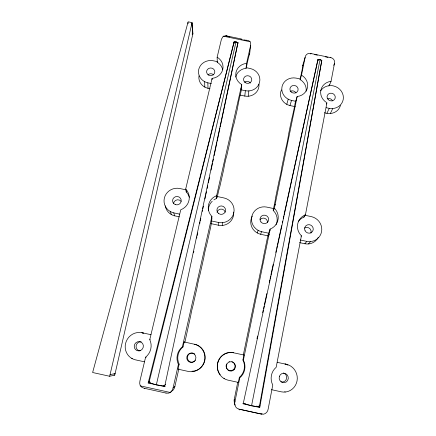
<?xml version="1.0" encoding="UTF-8"?>
<svg xmlns="http://www.w3.org/2000/svg" width="436" height="436" viewBox="0 0 436 436"><rect width="100%" height="100%" fill="white"/><g stroke="black" fill="none" stroke-linecap="round" stroke-linejoin="round"><path stroke-width="0.65" d="M217.281 62.582L217.144 57.192L221.428 39.262L222.981 36.597A3.913 3.581 3.8 0 1 223.554 36.193L226.191 35.807M210.79 223.586L218.676 225.276L218.719 222.502A12.862 12.54 1.9 0 0 233.805 212.893A12.862 12.54 1.9 0 0 224.197 198.004L217.063 196.478L216.605 198.494A12.862 12.54 1.9 0 0 213.869 199.911M222.262 225.466L222.387 222.703M234.007 42.308L148.97 382.623L148.164 382.993L234.148 41.703L237.985 42.505L229.658 82.181M234.148 41.703L233.974 42.924L234.437 43.262M246.683 40.237L248.673 40.586L250.068 41.72A3.913 3.586 6.2 0 1 250.406 42.314L250.635 45.355L246.569 63.351A12.453 11.543 6.8 0 0 236.023 72.262A12.453 11.543 6.8 0 0 241.757 84.606L240.994 91.838A10.796 0.507 -78.4 0 0 237.407 108.711L233.952 124.047A9.488 0.458 -78.3 0 0 232.29 130.097A9.488 0.458 -78.3 0 0 230.35 139.978L226.807 155.728A8.186 0.403 -78.1 0 0 225.325 161.238A8.186 0.403 -78.1 0 0 223.717 169.413L219.793 186.766A8.262 0.414 -78 0 0 217.259 197.214M235.68 77.096A12.241 11.363 6.7 0 1 246.057 68.288L246.569 63.351M240.192 95.097L244.787 96.062L245.375 90.726A12.241 11.363 6.7 0 0 259.627 82.099A12.241 11.363 6.7 0 0 250.357 68.539L246.193 67.667L246.057 68.288M250.575 45.655L249.665 53.835A12.818 0.583 -78.5 0 0 246.264 67.972M248.198 96.258L248.858 90.928M249.561 54.658L249.675 54.037M320.618 90.852A12.312 11.39 18.1 0 1 329.207 85.696L331.049 81.341L334.477 63.493C335.235 60.953 333.589 58.211 330.984 57.699L310.541 53.437C307.958 52.86 305.385 54.745 305.129 57.372L301.505 75.156L300.137 79.608A12.268 11.385 13.2 0 1 306.127 91.222M301.505 75.156A12.47 11.554 13.2 0 1 307.494 87.543A12.47 11.554 13.2 0 1 297.145 96.525L274.375 208.206A13.118 12.769 19.4 0 1 270.118 229.085L243.397 360.125A14.246 13.827 -88.3 0 1 239.789 377.827L234.971 401.458C234.007 404.586 235.533 408.39 238.928 409.132M319.25 59.787L317.969 59.519L243.184 403.84L259.752 407.486L321.817 60.326L320.531 60.054M237.713 382.367L234.094 400.221L234.415 403.791A4.589 4.398 -89.6 0 0 234.813 404.553L235.222 405.093M331.049 81.341A12.513 11.554 18.1 0 0 320.82 90.334A12.513 11.554 18.1 0 0 326.935 102.776L305.429 214.839A13.205 12.737 32.1 0 0 301.412 235.789L276.173 367.292A14.355 13.794 77.7 0 0 272.767 385.059L268.216 408.772C267.938 411.993 265.066 414.898 261.698 414.14M298.289 221.526A12.982 12.535 32.4 0 1 303.925 217.155L304.121 216.136M329.207 85.696L329.327 85.069L333.513 85.947A12.312 11.39 18.1 0 1 343.197 99.626A12.312 11.39 18.1 0 1 329.24 108.346L326.935 113.333L324.291 112.777M259.752 407.486L259.295 406.892L251.55 405.796L320.111 59.296L317.871 59.792L305.053 118.559M233.102 352.697L243.931 355.002L242.917 359.973A13.99 13.576 -88.2 0 1 239.369 377.358L238.339 382.405L227.788 380.094A13.99 13.576 -88.2 0 1 217.602 363.553A13.99 13.576 -88.2 0 1 233.478 352.724L233.102 352.697A13.674 13.271 -88.1 0 0 219.199 359.073A13.674 13.271 -88.1 0 0 220.207 374.709M243.931 355.002L243.321 354.931L254.858 299.216A7.167 0.294 -78.2 0 0 256.319 292.807A7.167 0.294 -78.2 0 0 257.338 287.062L260.864 269.791A7.058 0.289 -78.1 0 0 262.336 263.349A7.058 0.289 -78.1 0 0 263.295 257.889L267.028 239.626A6.965 0.283 -78 0 0 268.211 234.541L270.118 229.085M276.053 224.818A12.895 12.562 19.7 0 0 273.399 210.632L273.813 208.599L266.658 207.073A12.895 12.562 19.7 0 0 251.741 216.736A12.895 12.562 19.7 0 0 261.567 231.69L268.783 233.238M273.813 208.599L273.149 210.261A8.273 0.338 -77.9 0 0 275.416 198.625L278.98 181.169A8.197 0.327 -77.8 0 0 280.839 173.032A8.197 0.327 -77.8 0 0 281.792 167.402L285.04 151.559A9.505 0.371 -77.7 0 0 287.286 141.722A9.505 0.371 -77.7 0 0 288.316 135.525L291.471 120.107A10.813 0.414 -77.5 0 0 295.107 103.212L297.145 96.525M300.137 79.608L300.262 78.987L296.088 78.109A12.268 11.385 13.2 0 0 282.005 86.791A12.268 11.385 13.2 0 0 291.499 100.416L295.712 101.305M302.753 65.356L302.666 65.722M193.589 252.548L193.867 251.25M196.636 238.154L196.914 236.841M197.197 235.522L197.753 232.895M199.693 223.712L199.971 222.415M200.244 221.117L200.794 218.529M202.304 211.395L202.577 210.098M202.854 208.8L203.399 206.212M204.931 198.996L205.629 195.699M205.906 194.38L206.462 191.747M207.16 188.45L207.716 185.818M208.413 182.531L209.514 177.338M211.024 170.193L212.539 163.053M212.817 161.74L213.373 159.096M214.076 155.794L216.872 142.577M217.15 141.264L219.908 128.239M220.185 126.936L221.286 121.726M221.428 121.061L229.521 82.835M256.978 338.696L257.556 336.058M262.674 312.617L263.24 310.018M263.524 308.721L264.102 306.088M264.385 304.769L266.832 293.581M269.263 282.441L269.83 279.847M270.113 278.55L270.68 275.955M270.963 274.658L273.23 264.281M275.819 252.428L276.391 249.79M276.68 248.476L277.258 245.839M277.547 244.525L277.83 243.206M277.977 242.547L281.661 225.674M282.37 222.431L282.653 221.134M283.226 218.49L283.803 215.853M284.092 214.534L291.804 179.223M291.951 178.558L296.137 159.374M296.284 158.715L304.906 119.224M165.849 393.054L168.34 393.207L170.345 392.493A4.774 4.578 -72.2 0 0 171.054 391.942L172.198 390.411L172.994 388.307L178.411 364.403A14.235 13.816 -74.2 0 1 182.395 346.794L211.907 216.458A13.102 12.764 2 0 1 216.605 195.688L241.757 84.606M195.077 344.391L184.166 341.949L183.049 346.887A13.963 13.554 -74.3 0 0 179.142 364.158L178.008 369.172L188.526 371.483A13.963 13.554 -74.3 0 0 204.566 360.697A13.963 13.554 -74.3 0 0 194.587 344.227L195.077 344.391A13.647 13.249 -74.5 0 1 205.084 359.035A13.647 13.249 -74.5 0 1 192.025 371.276M184.166 341.949L184.891 342.167L190.815 315.184A5.815 0.294 -77.4 0 1 192.952 305.723L197.225 286.73A7.15 0.365 -77.6 0 1 198.489 280.293A7.15 0.365 -77.6 0 1 199.95 274.653L203.83 257.491A7.047 0.36 -77.7 0 1 205.105 251.022A7.047 0.36 -77.7 0 1 206.501 245.664L210.604 227.516A6.954 0.349 -77.8 0 1 211.58 222.393L211.907 216.458M170.732 391.424L172.275 390.792A4.573 4.387 -72.4 0 0 172.95 390.264L174.046 388.798L174.803 386.787L178.88 368.78M237.985 42.505L164.65 386.623L148.164 382.993M109.67 376.268L192.085 22.623L188.139 21.8L92.623 372.513L109.67 376.268L114.755 375.096L192.914 33.725L192.085 22.623M150.66 382.884L148.97 382.623L156.328 384.846L236.083 41.769L237.942 43.12L237.446 43.251M217.144 57.192A12.448 11.505 1.8 0 1 222.752 69.477A12.448 11.505 1.8 0 1 212.092 78.376L185.687 189.088A13.129 12.682 -11.6 0 1 180.749 209.781L149.777 339.66A14.263 13.723 -59.3 0 1 145.591 357.209L139.912 381.031L139.7 383.26L140.06 385.119A4.78 4.567 -66.9 0 0 140.447 385.909L142.038 387.446L144.43 388.334M189.317 197.257A12.889 12.464 -11.8 0 0 186.243 192.009L186.483 191.006M286.757 104.362L288.223 99.195M291.499 100.416L289.967 105.561L295.248 106.667M305.129 57.372L302.851 64.942A12.84 0.474 -77.4 0 1 300.099 79.243M257.24 232.971L258.134 230.366M317.844 60.135L318.155 60.729M317.969 59.519L318.275 60.114M321.697 60.936L259.6 405.327L259.295 406.892L258.199 406.575M321.817 60.326L321.599 61.209L321.038 61.329M268.527 235.969L260.597 234.268L261.567 231.69M273.399 210.632L274.375 208.206M333.714 65.346L334.477 63.493M328.951 85.963L329.327 85.069M326.368 104.057L326.597 103.545M330.346 113.524L332.728 108.542M303.925 217.155L305.429 214.839M301.042 236.29L301.412 235.789M302.704 65.874L302.9 65.607M299.576 242.629L304.862 243.762L306.802 241.391A12.982 12.535 32.4 0 0 321.561 231.68A12.982 12.535 32.4 0 0 311.489 216.654L304.317 215.117M308.448 243.953L310.465 241.588M173.092 387.904L174.901 386.394M192.396 371.674L192.908 371.249M148.529 381.429L149.897 381.168M178.411 364.403L179.142 364.158M192.227 33.937L192.914 33.725L192.194 33.572M192.189 34.504L192.761 34.33L191.927 23.244M236.083 41.769L234.116 42.319L234.579 42.652M237.309 43.862L237.8 43.725M321.158 60.718L321.719 60.599L320.111 59.296M110.074 374.649L115.137 373.559L114.712 373.429M131.699 358.359L132.31 358.31M145.591 357.209L146.273 357.155M182.395 346.794L183.049 346.887M243.882 403.425L242.901 403.284L251.55 405.796M244.367 403.496L245.343 403.638M156.328 384.846L165.266 386.209M149.777 339.66L150.175 339.737M271.426 389.664L281.362 391.844A14.094 13.543 77.9 0 0 297.041 380.944A14.094 13.543 77.9 0 0 286.55 364.316L284.981 364.027A13.772 13.244 78.1 0 1 287.929 365.123M225.772 35.741L241.462 38.989M228.464 36.619L229.783 36.897M241.004 39.235L242.329 39.507M243.648 39.785L246.286 40.335M314.688 54.593L317.343 55.149M325.305 56.811L327.959 57.361M223.554 36.193L250.068 41.72M222.687 69.624A12.235 11.331 1.8 0 0 217.139 62.234L217.286 61.612L213.128 60.746A12.235 11.331 1.8 0 0 198.756 69.335A12.235 11.331 1.8 0 0 207.83 82.84L211.362 83.581M241.179 89.849L245.375 90.726M326.166 107.703L329.24 108.346M198.969 75.831A11.985 11.123 1.7 0 0 208.01 88.328L209.983 88.742M274.386 204.615L275.645 204.882M186.096 189.862L179.61 188.477A12.889 12.464 -11.8 0 0 164.367 198.037A12.889 12.464 -11.8 0 0 173.735 212.855L174.656 215.836L179.256 216.823M173.735 212.861L179.648 214.131M211.525 220.965L218.719 222.507M300.202 239.974L306.802 241.391M268.211 234.541L269.535 234.824M144.474 361.82L135.264 359.798A13.985 13.462 -59.6 0 1 125.584 343.41A13.985 13.462 -59.6 0 1 141.82 332.701L150.943 334.69M277.236 362.338L286.55 364.316M226.262 35.823L227.445 36.232M140.447 385.909L170.345 392.493M144.883 388.411L165.473 392.945M239.887 409.328L260.603 413.889M238.857 409.11L261.736 414.151M141.82 332.701L143.493 333.12A13.669 13.162 -59.9 0 0 142.485 332.968M259.049 405.169L260.063 405.905M256.57 406.107L257.654 406.417M165.157 384.519L165.62 384.661M163.402 385.647L164.797 386.067M113.905 374.835L114.755 375.096M242.917 359.973L243.397 360.125M284.741 391.746L285.231 392.035M239.369 377.358L239.789 377.827M234.225 399.441L234.971 401.458M170.345 211.542L171.337 214.545M249.305 54.053L249.392 54.347M224.06 378.219L224.18 378.644M249.414 54.429L249.49 54.789M185.687 189.088L186.243 192.009M187.981 22.421L188.09 23.729M204.593 81.63L204.838 87.14M207.83 82.84L208.01 88.328M212.092 78.376L212.114 79.723M216.605 195.688L216.605 198.494M289.967 105.556A12.017 11.178 13.3 0 1 281.433 89.892M296.573 100.563A12.268 11.385 13.2 0 1 295.837 100.667M260.597 234.268A12.617 12.306 19.9 0 1 252.319 216.098M270.26 230.715A12.895 12.562 19.7 0 1 269.203 231.173M340.44 105.534A12.055 11.178 18.2 0 1 326.935 113.333M318.242 237.407A12.704 12.279 32.7 0 1 304.862 243.762M231.887 361.667A4.605 4.469 -88.1 0 1 234.737 367.701A4.605 4.469 -88.1 0 1 228.709 370.262A4.605 4.469 -88.1 0 1 226.622 363.902M228.96 361.771A4.605 4.469 -88.1 0 1 229.391 361.624M283.46 372.949A4.638 4.458 78.1 0 1 286.507 378.737A4.638 4.458 78.1 0 1 280.969 381.8M260.025 219.553A4.251 4.147 19.9 0 1 267.541 222.725M304.557 228.033A4.278 4.137 32.7 0 1 310.906 233.167M290.18 91.418A4.049 3.766 13.3 0 1 295.99 92.933M327.256 98.694A4.06 3.766 18.2 0 1 332.543 100.918M261.257 413.96A2.409 0.398 8.4 0 1 261.082 413.922M262.101 413.66A4.867 1.57 3 0 1 261.671 413.595M310.982 53.71A2.115 1.145 3.9 0 1 311.141 53.797M310.274 53.775A4.311 2.78 -5.4 0 1 310.721 53.928M330.325 57.339A4.278 3.641 37.7 0 1 330.929 57.301M239.849 409.845A4.921 2.344 33.5 0 1 239.288 409.78M239.898 409.431A2.414 0.523 20.9 0 1 239.713 409.409M330.128 57.639A2.115 1.313 17.7 0 1 330.335 57.612M174.656 215.831A12.617 12.213 -12.1 0 1 165.282 205.868M258.94 84.181A11.99 11.156 6.7 0 1 244.787 96.062M241.321 89.216A12.241 11.363 6.7 0 1 240.699 88.83M233.674 212.109A12.59 12.29 1.8 0 1 218.676 225.276M211.989 218.91A12.862 12.54 1.9 0 1 211.596 218.49M208.375 210.326A12.862 12.54 1.9 0 1 212.228 201.236M139.863 350.893A4.605 4.436 -59.9 0 1 136.119 345.819A4.605 4.436 -59.9 0 1 141.226 341.835M194.282 361.449A4.594 4.464 -74.5 0 1 188.379 360.49A4.594 4.464 -74.5 0 1 188.799 354.354A4.594 4.464 -74.5 0 1 194.788 354.059M195.59 360.141A4.594 4.464 -74.5 0 1 195.317 360.512M173.517 203.743A4.251 4.115 -12.1 0 1 181.109 201.318M217.003 212.288A4.24 4.137 1.8 0 1 225.238 212.103M208.01 74.79A4.038 3.744 1.7 0 1 213.711 74.878M244.487 82.126A4.038 3.755 6.7 0 1 250.4 83.074M166.116 393.016A2.398 0.371 7 0 1 165.958 392.978M144.823 388.503A2.393 0.572 18.9 0 1 144.599 388.471M227.374 36.286A2.104 1.166 9.7 0 1 227.548 36.373M246.427 40.199A2.109 1.264 24.7 0 1 246.613 40.167M234.541 369.227A4.714 4.573 -88.2 0 0 231.434 361.722A4.714 4.573 -88.2 0 0 226.676 368.257A4.714 4.573 -88.2 0 0 234.541 369.227M279.416 376.323A4.747 4.562 77.9 0 0 284.572 382.639A4.747 4.562 77.9 0 0 287.199 374.944A4.747 4.562 77.9 0 0 279.416 376.323M260.946 221.951A4.344 4.229 19.7 0 0 268.369 221.025A4.344 4.229 19.7 0 0 263.731 215.171A4.344 4.229 19.7 0 0 260.946 221.951M305.102 230.802A4.371 4.224 32.4 0 0 312.601 231.298A4.371 4.224 32.4 0 0 309.08 224.665A4.371 4.224 32.4 0 0 305.102 230.802M291.193 91.98A4.131 3.837 13.2 0 0 298.022 90.279A4.131 3.837 13.2 0 0 292.839 85.543A4.131 3.837 13.2 0 0 291.193 91.98M328.139 99.544A4.147 3.837 18.1 0 0 335.099 98.378A4.147 3.837 18.1 0 0 330.265 93.249A4.147 3.837 18.1 0 0 328.139 99.544M140.692 350.424A4.709 4.534 -59.6 0 0 141.455 342.358A4.709 4.534 -59.6 0 0 134.234 345.95A4.709 4.534 -59.6 0 0 140.692 350.424M194.391 361.182A4.703 4.567 -74.3 0 0 192.75 353.258A4.703 4.567 -74.3 0 0 186.859 358.784A4.703 4.567 -74.3 0 0 194.391 361.182M175.321 204.598A4.344 4.197 -11.8 0 0 181.196 199.993A4.344 4.197 -11.8 0 0 174.209 197.415A4.344 4.197 -11.8 0 0 175.321 204.598M218.632 213.526A4.333 4.224 1.9 0 0 225.543 210.681A4.333 4.224 1.9 0 0 219.553 206.266A4.333 4.224 1.9 0 0 218.632 213.526M208.522 75.019A4.12 3.815 1.8 0 0 214.823 71.951A4.12 3.815 1.8 0 0 208.773 68.419A4.12 3.815 1.8 0 0 208.522 75.019M245.206 82.584A4.12 3.826 6.7 0 0 251.752 80.05A4.12 3.826 6.7 0 0 246.024 76.006A4.12 3.826 6.7 0 0 245.206 82.584"/></g></svg>
